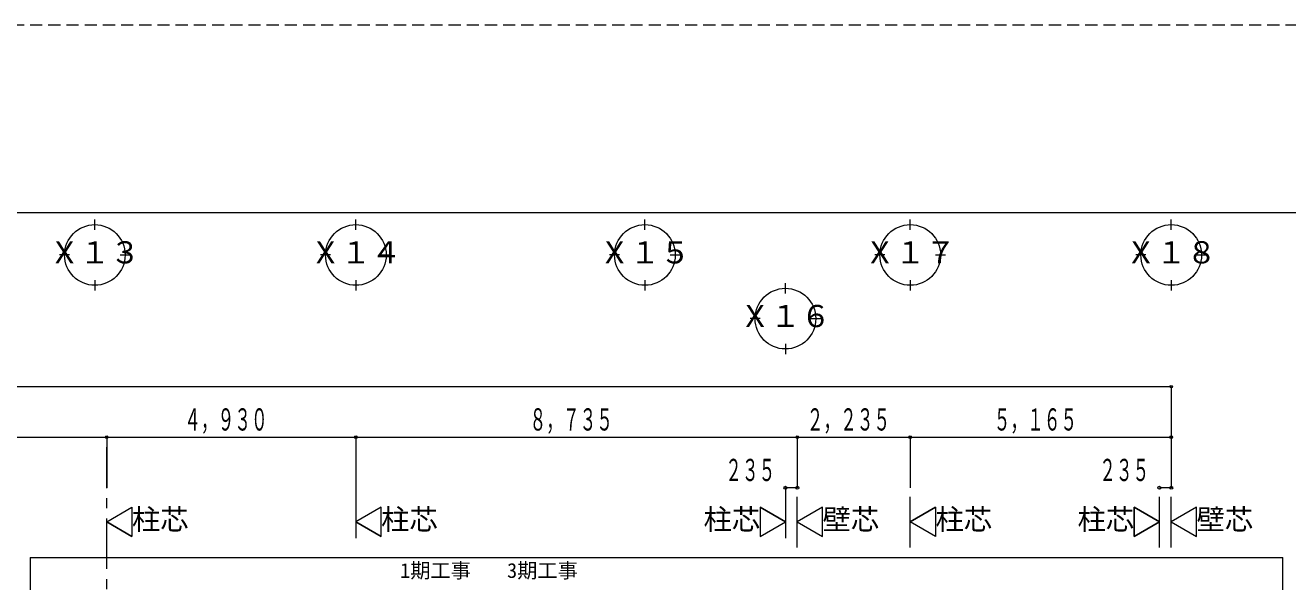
# Model space of a CAD drawing. Units: millimetres at full size, sheet at 1:200. Extents: x -59400 to 184562, y -133173 to 46006.
# Drawn here: x 140666 to 165648, y 30987 to 42000 of the extents above; entities that cross this region are included whole.
import ezdxf
from ezdxf.enums import TextEntityAlignment as Align

# ---------------------------------------------------------------- set-up
doc = ezdxf.new("R2010")
doc.units = ezdxf.units.MM
doc.header["$LTSCALE"] = 200
doc.linetypes.add('CHAIN1', pattern=[8, 5, -1, 1, -1])
doc.linetypes.add('DASHED1', pattern=[1.8, 1.2, -0.6])
for name, color, linetype, lineweight in [('0-0', 4, 'CHAIN1', 5), ('0-1', 2, 'Continuous', 18), ('0-3', 4, 'CHAIN1', 5), ('0-4', 3, 'Continuous', 13), ('0-8', 2, 'Continuous', 18), ('0-9', 5, 'Continuous', 5), ('0-A', 2, 'Continuous', 18), ('4-8', 5, 'Continuous', 5), ('4-9', 2, 'Continuous', 18), ('E-0', 4, 'CHAIN1', 5), ('F-F', 7, 'DASHED1', 9)]:
    doc.layers.add(name, color=color, linetype=linetype, lineweight=lineweight)
doc.layers.add('0-B', color=2, linetype='Continuous')
doc.layers.add('4-A', color=2, linetype='Continuous')
doc.styles.add('ＭＳ ゴシック', font='')
doc.styles.get('ＭＳ ゴシック').set_extended_font_data('MS Gothic')

msp = doc.modelspace()

# ---------------------------------------------------------------- linework, layer by layer
at = {"layer": '0-0'}
for p, q in [((155943.1, 31664.7), (155943.1, 32847.5)), ((163108.1, 31664.7), (163108.1, 32847.5)), ((163343.1, 31664.7), (163343.1, 32847.5))]:
    msp.add_line(p, q, dxfattribs=at)
at = {"layer": '0-1', "color": 5, "lineweight": 5}
msp.add_line((181362.6, 38291.2), (68962.1, 38291.2), dxfattribs=at)
at = {"layer": '0-3'}
for p, q in [((142278.1, 29640.5), (142278.1, 33647.5)), ((147208.1, 32847.5), (147208.1, 31664.7)), ((155708.1, 32847.5), (155708.1, 31664.7)), ((158178.1, 31664.7), (158178.1, 32847.5))]:
    msp.add_line(p, q, dxfattribs=at)
at = {"layer": '0-4', "color": 2, "lineweight": 18}
for p, q in [((155708.1, 32171.5), (155208.1, 32460.2)), ((156443.1, 32460.2), (155943.1, 32171.5)), ((158178.1, 32171.5), (158678.1, 32460.2)), ((142778.1, 31882.9), (142278.1, 32171.5)), ((147708.1, 31882.9), (147208.1, 32171.5))]:
    msp.add_line(p, q, dxfattribs=at)
for points in [[(142278.1, 32171.5), (142778.1, 32460.2), (142778.1, 31882.9)], [(155208.1, 32460.2), (155208.1, 31882.9), (155708.1, 32171.5)], [(158678.1, 32460.2), (158678.1, 31882.9), (158178.1, 32171.5)]]:
    msp.add_lwpolyline(points, dxfattribs=at)
for points in [[(162608.1, 32460.2), (162608.1, 31882.9), (163108.1, 32171.5)], [(163843.1, 32460.2), (163343.1, 32171.5), (163843.1, 31882.9)]]:
    msp.add_lwpolyline(points, close=True, dxfattribs=at)
at = {"layer": '0-8'}
for p, q in [((142043.1, 37953.8), (142043.1, 38153.8)), ((147208.1, 37953.8), (147208.1, 38153.8)), ((152928.1, 37953.8), (152928.1, 38153.8)), ((158178.1, 37953.8), (158178.1, 38153.8)), ((163343.1, 37953.8), (163343.1, 38153.8)), ((141543.1, 37453.8), (141343.1, 37453.8)), ((142543.1, 37453.8), (142743.1, 37453.8)), ((146708.1, 37453.8), (146508.1, 37453.8)), ((147708.1, 37453.8), (147908.1, 37453.8)), ((152428.1, 37453.8), (152228.1, 37453.8)), ((153428.1, 37453.8), (153628.1, 37453.8)), ((157678.1, 37453.8), (157478.1, 37453.8)), ((158678.1, 37453.8), (158878.1, 37453.8)), ((162843.1, 37453.8), (162643.1, 37453.8)), ((163843.1, 37453.8), (164043.1, 37453.8)), ((142043.1, 36953.8), (142043.1, 36753.8)), ((147208.1, 36953.8), (147208.1, 36753.8)), ((152928.1, 36953.8), (152928.1, 36753.8)), ((155708.1, 36694.3), (155708.1, 36894.3)), ((158178.1, 36953.8), (158178.1, 36753.8)), ((163343.1, 36953.8), (163343.1, 36753.8)), ((155208.1, 36194.3), (155008.1, 36194.3)), ((156208.1, 36194.3), (156408.1, 36194.3)), ((155708.1, 35694.3), (155708.1, 35494.3)), ((147708.1, 32460.2), (147208.1, 32171.5)), ((147708.1, 31882.9), (147708.1, 32460.2)), ((155208.1, 32460.2), (155708.1, 32171.5)), ((156443.1, 32460.2), (155943.1, 32171.5)), ((156443.1, 31882.9), (156443.1, 32460.2)), ((158678.1, 32460.2), (158178.1, 32171.5)), ((162608.1, 32460.2), (163108.1, 32171.5)), ((162608.1, 31882.9), (162608.1, 32460.2)), ((163843.1, 32460.2), (163343.1, 32171.5)), ((163843.1, 31882.9), (163843.1, 32460.2)), ((142278.1, 32171.5), (142778.1, 31882.9)), ((147208.1, 32171.5), (147708.1, 31882.9)), ((155943.1, 32171.5), (156443.1, 31882.9)), ((163108.1, 32171.5), (162608.1, 31882.9)), ((163343.1, 32171.5), (163843.1, 31882.9))]:
    msp.add_line(p, q, dxfattribs=at)
for centre in [(142043.1, 37453.8), (147208.1, 37453.8), (152928.1, 37453.8), (158178.1, 37453.8), (163343.1, 37453.8), (155708.1, 36194.3)]:
    msp.add_circle(centre, 600, dxfattribs=at)
at = {"layer": '0-9'}
for p, q in [((155943.1, 32847.5), (155708.1, 32847.5)), ((163343.1, 32847.5), (163108.1, 32847.5))]:
    msp.add_line(p, q, dxfattribs=at)
at = {"layer": '0-A'}
for centre in [(155708.1, 32847.5), (155943.1, 32847.5), (163108.1, 32847.5), (163343.1, 32847.5)]:
    msp.add_circle(centre, 30, dxfattribs=at)
at = {"layer": '4-8'}
for p, q in [((163343.1, 34847.5), (90943.1, 34847.5)), ((163343.1, 34847.5), (163343.1, 32847.5)), ((142278.1, 33847.5), (142278.1, 32847.5)), ((147208.1, 33847.5), (147208.1, 32847.5)), ((155943.1, 33847.5), (155943.1, 32847.5)), ((158178.1, 33847.5), (158178.1, 32847.5))]:
    msp.add_line(p, q, dxfattribs=at)
msp.add_lwpolyline([(137308.1, 33847.5), (142278.1, 33847.5), (147208.1, 33847.5), (155943.1, 33847.5), (158178.1, 33847.5), (163343.1, 33847.5)], dxfattribs=at)
at = {"layer": '4-9'}
for centre in [(163343.1, 34847.5), (142278.1, 33847.5), (147208.1, 33847.5), (155943.1, 33847.5), (158178.1, 33847.5), (163343.1, 33847.5)]:
    msp.add_circle(centre, 25, dxfattribs=at)
at = {"layer": 'E-0', "color": 6, "linetype": 'Continuous', "lineweight": 20}
for p, q in [((140766.2, 31464.7), (165548.3, 31464.7)), ((140766.2, 31464.7), (140766.2, 10392.8)), ((165548.3, 10392.8), (165548.3, 31464.7))]:
    msp.add_line(p, q, dxfattribs=at)
at = {"layer": 'F-F'}
msp.add_lwpolyline([(65762.3, 42000), (65762.3, -42000), (184562.3, -42000), (184562.3, 42000)], close=True, dxfattribs=at)

# ---------------------------------------------------------------- texts
at = {"layer": '0-8', "style": 'ＭＳ ゴシック'}
for s, height, p in [('Ｘ１３', 439.9, (141143.1, 37153.8)), ('Ｘ１４', 439.9, (146308.1, 37153.8)), ('Ｘ１５', 439.9, (152028.1, 37153.8)), ('Ｘ１７', 439.9, (157278.1, 37153.8)), ('Ｘ１８', 439.9, (162443.1, 37153.8)), ('Ｘ１６', 439.9, (154808.1, 35894.3)), ('柱芯', 410.6, (142778.1, 31891.6)), ('柱芯', 410.6, (147708.1, 31891.6)), ('柱芯', 410.6, (154088.1, 31891.6)), ('壁芯', 410.6, (156443.1, 31891.6)), ('柱芯', 410.6, (158678.1, 31891.6)), ('柱芯', 410.6, (161488.1, 31891.6)), ('壁芯', 410.6, (163843.1, 31891.6))]:
    msp.add_text(s, height=height, dxfattribs=at).set_placement(p, align=Align.BOTTOM_LEFT)
at = {"layer": '0-B', "style": 'ＭＳ ゴシック', "width": 0.55}
for p in [(154518.1, 32847.5), (161918.1, 32847.5)]:
    msp.add_text('２３５', height=439.9, dxfattribs=at).set_placement(p, align=Align.BOTTOM_LEFT)
at = {"layer": '4-A', "style": 'ＭＳ ゴシック', "width": 0.55}
for s, p in [('４，９３０', (143813.1, 33847.5)), ('８，７３５', (150645.6, 33847.5)), ('２，２３５', (156130.6, 33847.5)), ('５，１６５', (159830.6, 33847.5))]:
    msp.add_text(s, height=439.9, dxfattribs=at).set_placement(p, align=Align.BOTTOM_LEFT)
at = {"layer": 'E-0', "color": 7, "style": 'ＭＳ ゴシック'}
for s, p in [('1期工事', (148084.6, 30975.7)), ('3期工事', (150200.7, 30975.7))]:
    msp.add_text(s, height=293.3, dxfattribs=at).set_placement(p, align=Align.BOTTOM_LEFT)

doc.saveas('drawing.dxf')
